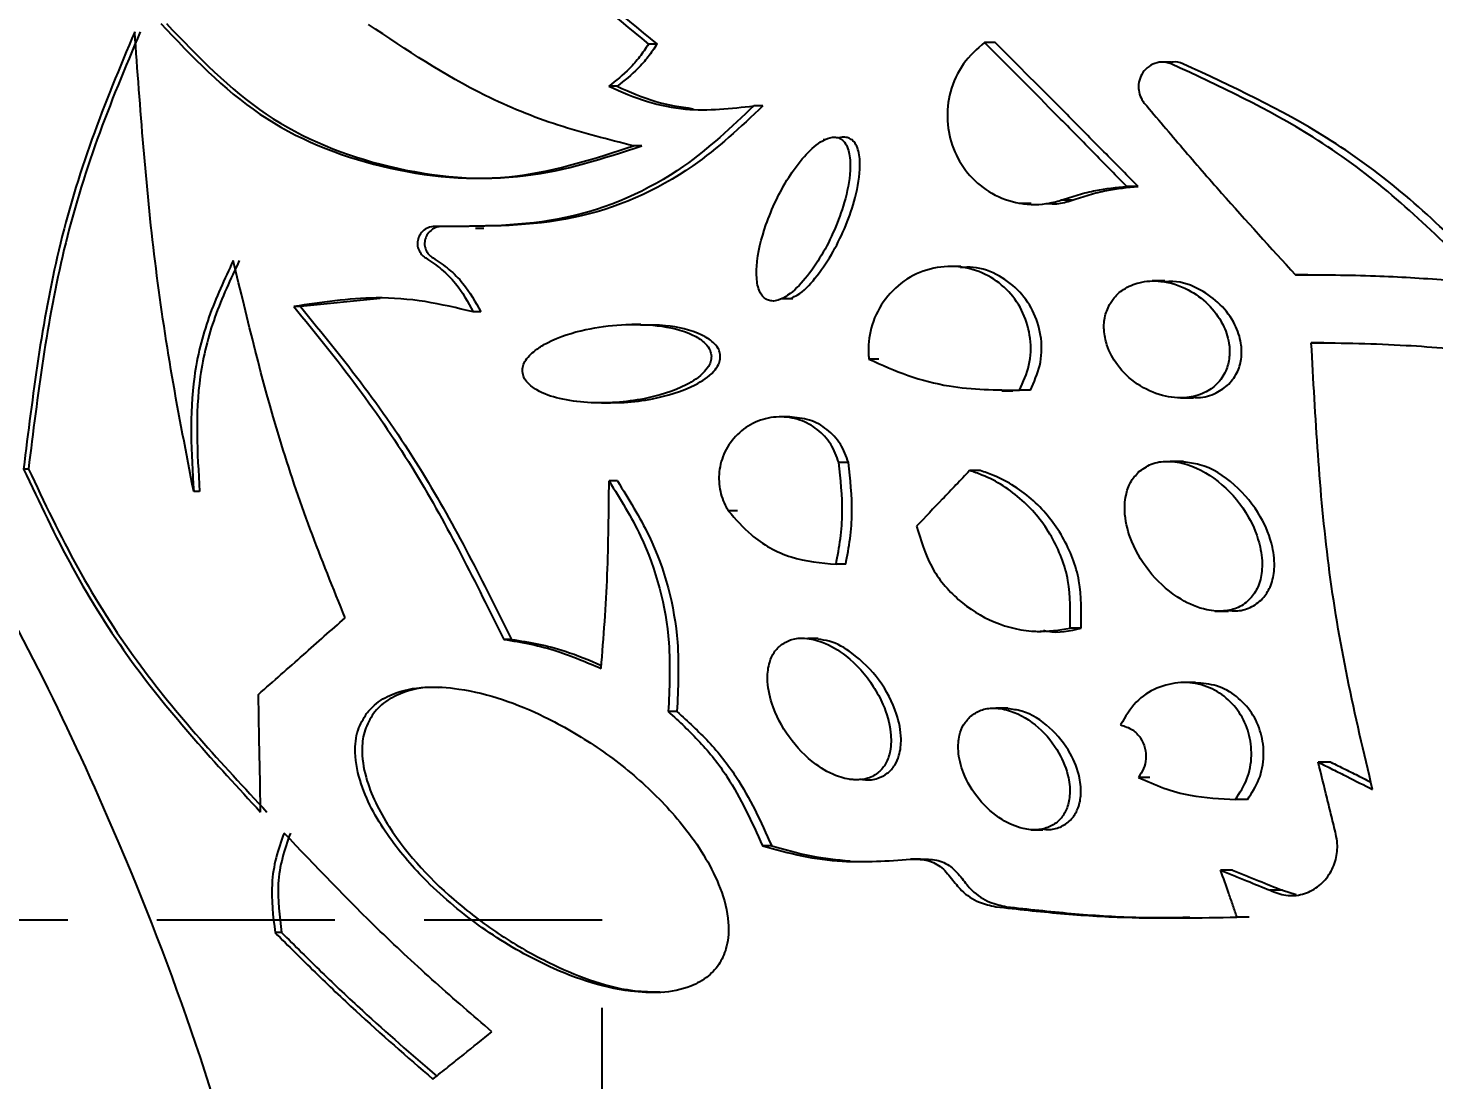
# Model space of a CAD drawing. Header units: millimetres. Extents: x 8 to 832, y 8 to 585.
# Drawn here: x 526.18 to 536.2, y 262.47 to 269.97 of the extents above; entities that cross this region are included whole.
import ezdxf

# ---------------------------------------------------------------- set-up
doc = ezdxf.new("R2010")
doc.units = ezdxf.units.MM
doc.linetypes.add('HIDDEN', pattern=[1.905, 1.27, -0.635])
doc.layers.add('DIMENSIONS', color=2, linetype='Continuous')
doc.layers.add('HIDDEN', color=3, linetype='HIDDEN')
doc.layers.add('OUTLINE', color=7, linetype='Continuous', lineweight=25)
doc.styles.add('SLDTEXTSTYLE0', font='TXT', dxfattribs={"width": 0.75})
doc.dimstyles.new('SLDDIMSTYLE0', dxfattribs={"dimtxt": 3.5, "dimasz": 2, "dimexe": 0, "dimexo": 0.0625, "dimgap": 0.875, "dimtad": 1, "dimrnd": 1e-09, "dimzin": 12, "dimdsep": 46, "dimtxsty": 'SLDTEXTSTYLE0', "dimsah": 1, "dimcen": 0.09, "dimadec": 0, "dimazin": 3, "dimtfac": 1, "dimtofl": 0, "dimtmove": 0, "dimatfit": 3, "dimfxl": 0, "dimfrac": 2, "dimtolj": 1, "dimtzin": 12, "dimarcsym": 0})

# ---------------------------------------------------------------- blocks, each defined once
blk = doc.blocks.new('_D_12')
at = {"layer": 'DIMENSIONS'}
for p, q in [((583.772, 164.297), (583.772, 69.681)), ((520.272, 119.521), (520.272, 69.681)), ((520.272, 71.681), (583.772, 71.681))]:
    blk.add_line(p, q, dxfattribs=at)
for points in [[(520.272, 71.681), (522.272, 71.181), (522.272, 72.181)], [(583.772, 71.681), (581.772, 72.181), (581.772, 71.181)]]:
    blk.add_solid(points, dxfattribs=at)
at = {"layer": 'DIMENSIONS', "insert": (547.498, 76.193), "char_height": 3.5, "attachment_point": 1, "style": 'SLDTEXTSTYLE0'}
blk.add_mtext('63,5', dxfattribs=at)

msp = doc.modelspace()

# ---------------------------------------------------------------- linework, layer by layer
at = {"layer": 'HIDDEN'}
for p, q in [((530.272, 263.612), (510.272, 263.612)), ((530.272, 183.612), (530.272, 263.612))]:
    msp.add_line(p, q, dxfattribs=at)
at = {"layer": 'OUTLINE'}
for p, q in [((530.663, 269.853), (530.602, 269.853)), ((533.073, 269.866), (532.998, 269.866)), ((534.254, 269.725), (534.243, 269.725)), ((534.329, 269.725), (534.265, 269.725)), ((530.379, 269.554), (530.319, 269.554)), ((531.418, 269.414), (531.353, 269.414)), ((531.862, 269.172), (531.846, 269.171)), ((530.555, 269.129), (530.495, 269.129)), ((534.092, 268.84), (534.011, 268.84)), ((533.242, 268.721), (533.33, 268.721)), ((533.621, 268.741), (533.542, 268.741)), ((529.146, 268.555), (529.094, 268.555)), ((529.369, 268.542), (529.429, 268.542)), ((532.828, 268.27), (532.746, 268.27)), ((535.301, 268.21), (535.213, 268.21)), ((534.283, 268.166), (534.192, 268.166)), ((528.12, 267.984), (528.074, 267.984)), ((528.688, 268.042), (528.12, 267.984)), ((529.406, 267.946), (529.353, 267.946)), ((530.547, 267.856), (530.482, 267.856)), ((535.416, 267.726), (535.327, 267.726)), ((532.244, 267.61), (532.173, 267.61)), ((533.12, 267.384), (533.199, 267.384)), ((533.324, 267.388), (533.247, 267.388)), ((530.268, 267.297), (530.332, 267.297)), ((534.395, 267.333), (534.488, 267.333)), ((531.609, 267.197), (531.536, 267.197)), ((532.027, 266.872), (531.958, 266.872)), ((534.416, 266.88), (534.321, 266.88)), ((526.182, 266.826), (526.147, 266.826)), ((532.966, 266.815), (532.891, 266.815)), ((527.402, 266.667), (527.36, 266.667)), ((530.381, 266.741), (530.321, 266.741)), ((531.236, 266.528), (531.171, 266.528)), ((532.008, 266.147), (531.939, 266.147)), ((533.338, 265.671), (533.363, 265.671)), ((533.395, 265.671), (533.423, 265.671)), ((533.686, 265.691), (533.607, 265.691)), ((529.625, 265.612), (529.57, 265.612)), ((531.812, 265.618), (531.735, 265.618)), ((534.502, 265.304), (534.409, 265.304)), ((530.805, 265.097), (530.743, 265.097)), ((533.164, 265.121), (533.079, 265.121)), ((535.466, 264.737), (535.376, 264.737)), ((532.035, 264.615), (532.06, 264.615)), ((534.175, 264.629), (534.094, 264.629)), ((534.872, 264.472), (534.786, 264.472)), ((533.327, 264.256), (533.413, 264.256)), ((531.48, 264.141), (531.414, 264.141)), ((532.542, 264.045), (532.47, 264.045)), ((534.766, 263.968), (534.68, 263.968)), ((535.121, 263.824), (535.033, 263.824)), ((535.121, 263.824), (535.218, 263.794)), ((534.883, 263.633), (534.797, 263.633)), ((527.986, 263.523), (527.94, 263.523))]:
    msp.add_line(p, q, dxfattribs=at)
at = {"layer": 'OUTLINE', "flags": 128}
for points in [[(531.554, 268.042), (531.592, 268.041), (531.631, 268.041)], [(534.64, 265.814), (534.688, 265.814), (534.737, 265.814)], [(527.837, 264.381), (527.833, 264.591), (527.827, 264.905), (527.822, 265.22)]]:
    msp.add_lwpolyline(points, dxfattribs=at)
at = {"layer": 'OUTLINE'}
for points, knots in [([(527.473, 271.024), (527.786, 271.017), (528.595, 270.998), (529.703, 270.603), (530.342, 270.07), (530.602, 269.853)], [0, 0, 0, 0, 0.272778, 0.703174, 1, 1, 1, 1]), ([(527.515, 271.024), (527.829, 271.017), (528.642, 270.998), (529.757, 270.605), (530.402, 270.07), (530.663, 269.853)], [0, 0, 0, 0, 0.2713843, 0.7041779, 1, 1, 1, 1]), ([(527.125, 270.001), (527.348, 269.767), (527.792, 269.299), (528.702, 268.935), (529.64, 268.85), (530.222, 269.04), (530.495, 269.129)], [0, 0, 0, 0, 0.253233, 0.506125, 0.768319, 1, 1, 1, 1]), ([(527.165, 270.001), (527.39, 269.766), (527.838, 269.298), (528.755, 268.934), (529.698, 268.851), (530.282, 269.04), (530.555, 269.129)], [0, 0, 0, 0, 0.253285, 0.506187, 0.769463, 1, 1, 1, 1]), ([(530.495, 269.129), (530.315, 269.174), (529.955, 269.264), (529.306, 269.526), (528.877, 269.813), (528.606, 269.995)], [0, 0, 0, 0, 0.268743, 0.537496, 1, 1, 1, 1]), ([(526.939, 269.941), (526.833, 269.688), (526.621, 269.181), (526.31, 268.148), (526.212, 267.35), (526.147, 266.826)], [0, 0, 0, 0, 0.255207, 0.510417, 1, 1, 1, 1]), ([(526.978, 269.941), (526.872, 269.688), (526.659, 269.182), (526.346, 268.149), (526.247, 267.351), (526.182, 266.826)], [0, 0, 0, 0, 0.2551041, 0.5102133, 1, 1, 1, 1]), ([(527.36, 266.667), (527.307, 266.939), (527.2, 267.483), (527.038, 268.572), (526.979, 269.395), (526.939, 269.941)], [0, 0, 0, 0, 0.251699, 0.503398, 1, 1, 1, 1]), ([(530.602, 269.853), (530.581, 269.822), (530.54, 269.762), (530.449, 269.657), (530.37, 269.594), (530.319, 269.554)], [0, 0, 0, 0, 0.264937, 0.529887, 1, 1, 1, 1]), ([(530.663, 269.853), (530.642, 269.822), (530.6, 269.762), (530.509, 269.657), (530.43, 269.594), (530.379, 269.554)], [0, 0, 0, 0, 0.264169, 0.528351, 1, 1, 1, 1]), ([(532.998, 269.866), (532.944, 269.819), (532.837, 269.723), (532.745, 269.521), (532.722, 269.308), (532.767, 269.105), (532.87, 268.928), (533.026, 268.792), (533.222, 268.713), (533.403, 268.704), (533.508, 268.732), (533.542, 268.741)], [0, 0, 0, 0, 0.120003, 0.240297, 0.353347, 0.463054, 0.573732, 0.688286, 0.809688, 0.937032, 1, 1, 1, 1]), ([(534.011, 268.84), (533.924, 268.928), (533.751, 269.105), (533.414, 269.447), (533.162, 269.701), (532.998, 269.866)], [0, 0, 0, 0, 0.258333, 0.516664, 1, 1, 1, 1]), ([(534.092, 268.84), (534.005, 268.928), (533.831, 269.104), (533.492, 269.446), (533.239, 269.7), (533.073, 269.866)], [0, 0, 0, 0, 0.257513, 0.515023, 1, 1, 1, 1]), ([(534.328, 269.714), (534.305, 269.72), (534.261, 269.732), (534.196, 269.714), (534.145, 269.678), (534.109, 269.627), (534.093, 269.569), (534.096, 269.51), (534.114, 269.465), (534.13, 269.442), (534.136, 269.434)], [0, 0, 0, 0, 0.1611991, 0.3045917, 0.4450658, 0.5727479, 0.698506, 0.816542, 0.9350734, 1, 1, 1, 1]), ([(536.359, 268.357), (536.199, 268.509), (535.881, 268.814), (535.217, 269.3), (534.673, 269.553), (534.328, 269.714)], [0, 0, 0, 0, 0.267187, 0.534363, 1, 1, 1, 1]), ([(534.411, 269.714), (534.388, 269.722), (534.36, 269.732), (534.333, 269.724), (534.329, 269.723)], [0, 0, 0, 0, 0.8454765, 1, 1, 1, 1]), ([(536.454, 268.357), (536.294, 268.509), (535.975, 268.813), (535.307, 269.299), (534.76, 269.552), (534.411, 269.714)], [0, 0, 0, 0, 0.266032, 0.53205, 1, 1, 1, 1]), ([(530.319, 269.554), (530.41, 269.514), (530.586, 269.437), (530.936, 269.367), (531.19, 269.395), (531.353, 269.414)], [0, 0, 0, 0, 0.277476, 0.538571, 1, 1, 1, 1]), ([(530.379, 269.554), (530.469, 269.513), (530.643, 269.436), (530.828, 269.407), (530.917, 269.394)], [0, 0, 0, 0, 0.523333, 1, 1, 1, 1]), ([(531.353, 269.414), (531.192, 269.262), (530.806, 268.897), (530.019, 268.554), (529.402, 268.555), (529.094, 268.555)], [0, 0, 0, 0, 0.261944, 0.631156, 1, 1, 1, 1]), ([(531.418, 269.414), (531.257, 269.263), (530.869, 268.897), (530.076, 268.554), (529.456, 268.555), (529.146, 268.555)], [0, 0, 0, 0, 0.260638, 0.631081, 1, 1, 1, 1]), ([(534.136, 269.434), (534.228, 269.326), (534.41, 269.11), (534.767, 268.7), (535.037, 268.403), (535.213, 268.21)], [0, 0, 0, 0, 0.258544, 0.5170902, 1, 1, 1, 1]), ([(531.449, 268.031), (531.46, 268.028), (531.485, 268.02), (531.537, 268.03), (531.622, 268.077), (531.729, 268.187), (531.839, 268.347), (531.931, 268.53), (532.005, 268.732), (532.043, 268.915), (532.04, 269.051), (532.021, 269.122), (531.997, 269.162), (531.966, 269.184), (531.932, 269.193), (531.884, 269.187), (531.803, 269.146), (531.703, 269.049), (531.598, 268.906), (531.508, 268.741), (531.422, 268.532), (531.374, 268.344), (531.371, 268.182), (531.383, 268.106), (531.413, 268.057), (531.433, 268.039), (531.446, 268.033), (531.449, 268.031)], [0, 0, 0, 0, 0.012414, 0.02834, 0.056163, 0.117187, 0.188569, 0.259831, 0.33109, 0.411699, 0.452042, 0.470055, 0.488267, 0.499627, 0.510985, 0.526079, 0.551916, 0.607262, 0.672836, 0.738292, 0.80371, 0.908136, 0.936216, 0.971588, 0.984979, 0.996574, 1, 1, 1, 1]), ([(531.62, 268.044), (531.634, 268.051), (531.701, 268.082), (531.798, 268.191), (531.91, 268.351), (532.002, 268.537), (532.076, 268.74), (532.113, 268.924), (532.109, 269.059), (532.088, 269.127), (532.065, 269.164), (532.034, 269.185), (531.999, 269.192), (531.973, 269.192), (531.959, 269.185), (531.958, 269.184)], [0, 0, 0, 0, 0.034636, 0.161562, 0.308961, 0.456116, 0.603276, 0.76806, 0.850578, 0.884729, 0.919216, 0.942578, 0.965941, 0.997611, 1, 1, 1, 1]), ([(533.542, 268.741), (533.583, 268.755), (533.665, 268.783), (533.821, 268.821), (533.937, 268.833), (534.011, 268.84)], [0, 0, 0, 0, 0.266914, 0.533824, 1, 1, 1, 1]), ([(533.621, 268.741), (533.662, 268.755), (533.743, 268.783), (533.9, 268.821), (534.017, 268.833), (534.092, 268.84)], [0, 0, 0, 0, 0.265412, 0.530823, 1, 1, 1, 1]), ([(533.448, 268.719), (533.47, 268.717), (533.528, 268.712), (533.585, 268.73), (533.621, 268.741)], [0, 0, 0, 0, 0.365817, 1, 1, 1, 1]), ([(528.346, 257.806), (528.207, 258.968), (527.937, 261.213), (526.905, 264.134), (525.665, 266.601), (524.68, 267.954), (524.184, 268.636)], [0, 0, 0, 0, 0.296816, 0.573614, 0.785088, 1, 1, 1, 1]), ([(529.094, 268.555), (529.076, 268.555), (529.042, 268.554), (528.999, 268.53), (528.969, 268.496), (528.955, 268.456), (528.954, 268.415), (528.967, 268.378), (528.988, 268.349), (529.006, 268.336), (529.014, 268.33)], [0, 0, 0, 0, 0.161339, 0.306727, 0.440383, 0.562509, 0.680241, 0.793561, 0.910905, 1, 1, 1, 1]), ([(529.146, 268.555), (529.128, 268.555), (529.094, 268.554), (529.051, 268.53), (529.021, 268.496), (529.006, 268.455), (529.005, 268.415), (529.018, 268.378), (529.039, 268.349), (529.058, 268.336), (529.066, 268.33)], [0, 0, 0, 0, 0.160828, 0.307529, 0.441949, 0.563963, 0.680933, 0.793293, 0.909851, 1, 1, 1, 1]), ([(527.642, 268.313), (527.58, 268.18), (527.456, 267.915), (527.318, 267.361), (527.343, 266.941), (527.36, 266.667)], [0, 0, 0, 0, 0.260056, 0.518165, 1, 1, 1, 1]), ([(527.685, 268.313), (527.623, 268.18), (527.499, 267.916), (527.36, 267.362), (527.385, 266.942), (527.402, 266.667)], [0, 0, 0, 0, 0.259978, 0.516756, 1, 1, 1, 1]), ([(528.44, 265.766), (528.355, 265.975), (528.185, 266.395), (527.898, 267.239), (527.744, 267.886), (527.642, 268.313)], [0, 0, 0, 0, 0.254308, 0.508619, 1, 1, 1, 1]), ([(529.014, 268.33), (529.053, 268.304), (529.13, 268.252), (529.253, 268.129), (529.314, 268.017), (529.353, 267.946)], [0, 0, 0, 0, 0.271377, 0.542825, 1, 1, 1, 1]), ([(529.066, 268.33), (529.104, 268.304), (529.182, 268.252), (529.306, 268.129), (529.368, 268.017), (529.406, 267.946)], [0, 0, 0, 0, 0.270616, 0.541343, 1, 1, 1, 1]), ([(533.247, 267.388), (533.273, 267.446), (533.327, 267.562), (533.332, 267.758), (533.28, 267.942), (533.175, 268.098), (533.024, 268.214), (532.837, 268.276), (532.633, 268.269), (532.439, 268.19), (532.283, 268.047), (532.187, 267.862), (532.165, 267.709), (532.172, 267.627), (532.173, 267.61)], [0, 0, 0, 0, 0.084238, 0.1686, 0.251538, 0.334646, 0.420397, 0.51306, 0.608996, 0.704996, 0.800361, 0.891418, 0.976762, 1, 1, 1, 1]), ([(533.324, 267.388), (533.35, 267.446), (533.403, 267.561), (533.41, 267.756), (533.358, 267.939), (533.254, 268.096), (533.103, 268.21), (532.953, 268.27), (532.857, 268.263), (532.827, 268.261)], [0, 0, 0, 0, 0.151454, 0.303153, 0.452029, 0.60122, 0.756008, 0.924071, 1, 1, 1, 1]), ([(533.895, 268.009), (533.88, 267.979), (533.851, 267.919), (533.845, 267.813), (533.87, 267.691), (533.946, 267.55), (534.084, 267.422), (534.257, 267.342), (534.425, 267.325), (534.56, 267.36), (534.658, 267.427), (534.721, 267.518), (534.747, 267.622), (534.743, 267.738), (534.696, 267.873), (534.596, 268.007), (534.444, 268.117), (534.272, 268.172), (534.11, 268.165), (533.992, 268.115), (533.926, 268.057), (533.901, 268.018), (533.895, 268.009)], [0, 0, 0, 0, 0.035296, 0.070524, 0.108961, 0.166671, 0.240323, 0.314905, 0.382083, 0.432741, 0.473114, 0.513719, 0.549675, 0.584715, 0.634695, 0.699754, 0.766206, 0.844962, 0.904286, 0.950255, 0.987778, 1, 1, 1, 1]), ([(535.213, 268.21), (535.309, 268.21), (535.5, 268.21), (535.857, 268.202), (536.117, 268.186), (536.283, 268.175)], [0, 0, 0, 0, 0.265866, 0.531735, 1, 1, 1, 1]), ([(534.48, 267.339), (534.493, 267.337), (534.551, 267.33), (534.643, 267.361), (534.742, 267.426), (534.806, 267.517), (534.833, 267.621), (534.829, 267.737), (534.782, 267.871), (534.682, 268.005), (534.531, 268.113), (534.39, 268.169), (534.302, 268.161), (534.283, 268.16)], [0, 0, 0, 0, 0.031668, 0.133849, 0.214871, 0.296375, 0.368151, 0.437695, 0.536686, 0.665984, 0.798217, 0.956011, 1, 1, 1, 1]), ([(529.353, 267.946), (529.239, 267.973), (529.012, 268.028), (528.581, 268.061), (528.269, 268.014), (528.074, 267.984)], [0, 0, 0, 0, 0.272726, 0.545439, 1, 1, 1, 1]), ([(528.074, 267.984), (528.228, 267.795), (528.536, 267.416), (529.063, 266.639), (529.37, 266.015), (529.57, 265.612)], [0, 0, 0, 0, 0.260916, 0.521839, 1, 1, 1, 1]), ([(528.12, 267.984), (528.275, 267.795), (528.584, 267.417), (529.114, 266.64), (529.424, 266.016), (529.625, 265.612)], [0, 0, 0, 0, 0.260445, 0.520901, 1, 1, 1, 1]), ([(529.704, 267.518), (529.706, 267.505), (529.712, 267.475), (529.747, 267.429), (529.829, 267.369), (529.976, 267.321), (530.167, 267.295), (530.37, 267.297), (530.609, 267.328), (530.827, 267.393), (530.982, 267.491), (531.036, 267.563), (531.051, 267.61), (531.05, 267.65), (531.033, 267.692), (530.991, 267.741), (530.871, 267.812), (530.667, 267.855), (530.409, 267.86), (530.144, 267.825), (529.939, 267.762), (529.798, 267.678), (529.737, 267.623), (529.705, 267.562), (529.704, 267.533), (529.704, 267.518)], [0, 0, 0, 0, 0.01219, 0.027506, 0.053548, 0.109085, 0.174824, 0.240446, 0.30603, 0.408572, 0.460015, 0.479222, 0.491954, 0.504772, 0.516123, 0.533481, 0.564815, 0.650581, 0.733475, 0.816253, 0.909467, 0.937788, 0.97255, 0.986214, 1, 1, 1, 1]), ([(530.328, 267.301), (530.361, 267.3), (530.463, 267.299), (530.67, 267.329), (530.89, 267.393), (531.047, 267.492), (531.1, 267.564), (531.115, 267.61), (531.114, 267.651), (531.097, 267.692), (531.055, 267.741), (530.933, 267.812), (530.754, 267.853), (530.605, 267.852), (530.546, 267.851)], [0, 0, 0, 0, 0.0652305, 0.1962907, 0.4024141, 0.505857, 0.542888, 0.5680791, 0.5934396, 0.6158551, 0.6503339, 0.712827, 0.8850667, 1, 1, 1, 1]), ([(535.764, 264.542), (535.702, 264.805), (535.576, 265.332), (535.398, 266.392), (535.356, 267.195), (535.327, 267.726)], [0, 0, 0, 0, 0.2536722, 0.5073494, 1, 1, 1, 1]), ([(535.327, 267.726), (535.44, 267.725), (535.666, 267.723), (536.088, 267.706), (536.394, 267.679), (536.588, 267.662)], [0, 0, 0, 0, 0.2660207, 0.5320379, 1, 1, 1, 1]), ([(532.173, 267.61), (532.266, 267.568), (532.451, 267.485), (532.811, 267.392), (533.079, 267.389), (533.247, 267.388)], [0, 0, 0, 0, 0.271539, 0.543067, 1, 1, 1, 1]), ([(531.958, 266.872), (531.942, 266.918), (531.909, 267.009), (531.808, 267.115), (531.68, 267.184), (531.531, 267.206), (531.379, 267.176), (531.245, 267.093), (531.149, 266.971), (531.101, 266.828), (531.103, 266.683), (531.138, 266.584), (531.166, 266.537), (531.171, 266.528)], [0, 0, 0, 0, 0.094761, 0.1894718, 0.2871674, 0.3901838, 0.4958798, 0.600676, 0.7020994, 0.7983992, 0.89025, 0.9801935, 1, 1, 1, 1]), ([(532.027, 266.872), (532.011, 266.918), (531.978, 267.009), (531.877, 267.114), (531.751, 267.185), (531.656, 267.192), (531.608, 267.196)], [0, 0, 0, 0, 0.245737, 0.491302, 0.745725, 1, 1, 1, 1]), ([(531.939, 266.147), (531.95, 266.208), (531.973, 266.33), (531.991, 266.573), (531.971, 266.754), (531.958, 266.872)], [0, 0, 0, 0, 0.254764, 0.509554, 1, 1, 1, 1]), ([(532.008, 266.147), (532.019, 266.208), (532.042, 266.33), (532.06, 266.573), (532.04, 266.754), (532.027, 266.872)], [0, 0, 0, 0, 0.254749, 0.509528, 1, 1, 1, 1]), ([(534.096, 266.805), (534.075, 266.782), (534.033, 266.735), (533.998, 266.628), (533.992, 266.481), (534.047, 266.279), (534.183, 266.064), (534.373, 265.899), (534.561, 265.818), (534.708, 265.808), (534.82, 265.839), (534.903, 265.905), (534.958, 266), (534.983, 266.126), (534.965, 266.298), (534.876, 266.515), (534.7, 266.727), (534.489, 266.857), (534.31, 266.887), (534.186, 266.871), (534.125, 266.826), (534.096, 266.805)], [0, 0, 0, 0, 0.0291055, 0.0581564, 0.0996008, 0.1596563, 0.2449096, 0.3322797, 0.396967, 0.4424571, 0.4763284, 0.510434, 0.5402319, 0.5758802, 0.6238183, 0.6943669, 0.7874237, 0.8808039, 0.9284335, 0.9662703, 1, 1, 1, 1]), ([(534.726, 265.82), (534.751, 265.817), (534.811, 265.81), (534.905, 265.84), (534.989, 265.904), (535.045, 266), (535.07, 266.125), (535.053, 266.297), (534.964, 266.513), (534.788, 266.723), (534.587, 266.856), (534.454, 266.871), (534.415, 266.876)], [0, 0, 0, 0, 0.050498, 0.118806, 0.187609, 0.247293, 0.317961, 0.412697, 0.552162, 0.7374, 0.923441, 1, 1, 1, 1]), ([(526.147, 266.826), (526.259, 266.588), (526.483, 266.113), (527.018, 265.266), (527.516, 264.728), (527.837, 264.381)], [0, 0, 0, 0, 0.26248, 0.524949, 1, 1, 1, 1]), ([(526.182, 266.826), (526.294, 266.589), (526.52, 266.114), (527.058, 265.266), (527.559, 264.728), (527.882, 264.381)], [0, 0, 0, 0, 0.2619568, 0.5238994, 1, 1, 1, 1]), ([(532.891, 266.815), (532.859, 266.781), (532.794, 266.713), (532.668, 266.581), (532.574, 266.483), (532.513, 266.419)], [0, 0, 0, 0, 0.258099, 0.516202, 1, 1, 1, 1]), ([(533.607, 265.691), (533.609, 265.805), (533.614, 266.035), (533.487, 266.356), (533.274, 266.62), (533.056, 266.759), (532.921, 266.805), (532.891, 266.815)], [0, 0, 0, 0, 0.229298, 0.458571, 0.690054, 0.932656, 1, 1, 1, 1]), ([(533.686, 265.691), (533.688, 265.805), (533.693, 266.033), (533.566, 266.353), (533.354, 266.616), (533.136, 266.757), (532.998, 266.804), (532.966, 266.815)], [0, 0, 0, 0, 0.22756, 0.455082, 0.685205, 0.927498, 1, 1, 1, 1]), ([(530.264, 265.405), (530.273, 265.516), (530.291, 265.739), (530.316, 266.184), (530.319, 266.519), (530.321, 266.741)], [0, 0, 0, 0, 0.2504574, 0.5009146, 1, 1, 1, 1]), ([(530.321, 266.741), (530.401, 266.613), (530.616, 266.264), (530.77, 265.688), (530.751, 265.261), (530.743, 265.097)], [0, 0, 0, 0, 0.263965, 0.718014, 1, 1, 1, 1]), ([(530.381, 266.741), (530.46, 266.613), (530.677, 266.266), (530.832, 265.69), (530.813, 265.262), (530.805, 265.097)], [0, 0, 0, 0, 0.263798, 0.715853, 1, 1, 1, 1]), ([(531.171, 266.528), (531.223, 266.469), (531.347, 266.326), (531.615, 266.177), (531.831, 266.157), (531.939, 266.147)], [0, 0, 0, 0, 0.260068, 0.629223, 1, 1, 1, 1]), ([(532.513, 266.419), (532.543, 266.319), (532.602, 266.12), (532.804, 265.882), (533.065, 265.719), (533.347, 265.653), (533.529, 265.679), (533.607, 265.691)], [0, 0, 0, 0, 0.202616, 0.405013, 0.613623, 0.833928, 1, 1, 1, 1]), ([(527.822, 265.22), (527.875, 265.267), (527.982, 265.361), (528.188, 265.543), (528.34, 265.678), (528.44, 265.766)], [0, 0, 0, 0, 0.259242, 0.518481, 1, 1, 1, 1]), ([(533.417, 265.676), (533.427, 265.674), (533.515, 265.652), (533.606, 265.673), (533.686, 265.691)], [0, 0, 0, 0, 0.113869, 1, 1, 1, 1]), ([(529.57, 265.612), (529.634, 265.602), (529.763, 265.581), (529.998, 265.519), (530.161, 265.449), (530.264, 265.405)], [0, 0, 0, 0, 0.2692309, 0.5384756, 1, 1, 1, 1]), ([(529.625, 265.612), (529.689, 265.602), (529.818, 265.581), (530.035, 265.525), (530.18, 265.464), (530.266, 265.427)], [0, 0, 0, 0, 0.292431, 0.584881, 1, 1, 1, 1]), ([(531.55, 265.575), (531.531, 265.558), (531.494, 265.523), (531.458, 265.438), (531.443, 265.313), (531.481, 265.123), (531.596, 264.906), (531.767, 264.73), (531.937, 264.633), (532.067, 264.606), (532.168, 264.617), (532.245, 264.66), (532.3, 264.73), (532.332, 264.828), (532.333, 264.975), (532.286, 265.133), (532.184, 265.323), (532.04, 265.484), (531.863, 265.592), (531.728, 265.625), (531.625, 265.619), (531.574, 265.589), (531.55, 265.575)], [0, 0, 0, 0, 0.0257198, 0.0513839, 0.0902878, 0.1496538, 0.2408521, 0.3352839, 0.3991015, 0.4432323, 0.4742681, 0.5055789, 0.5321197, 0.5629079, 0.6065107, 0.6756191, 0.7253599, 0.8257623, 0.8936466, 0.9392019, 0.9713432, 1, 1, 1, 1]), ([(532.106, 264.619), (532.12, 264.616), (532.163, 264.606), (532.233, 264.617), (532.307, 264.654), (532.36, 264.712), (532.396, 264.797), (532.409, 264.924), (532.37, 265.113), (532.254, 265.331), (532.081, 265.503), (531.924, 265.598), (531.837, 265.61), (531.81, 265.613)], [0, 0, 0, 0, 0.029729, 0.092442, 0.145569, 0.198801, 0.249029, 0.326938, 0.445964, 0.62819, 0.816836, 0.943384, 1, 1, 1, 1]), ([(528.592, 265.084), (528.569, 265.046), (528.519, 264.961), (528.502, 264.782), (528.562, 264.511), (528.742, 264.195), (529.04, 263.853), (529.41, 263.546), (529.891, 263.261), (530.331, 263.108), (530.691, 263.088), (530.883, 263.123), (531.027, 263.203), (531.117, 263.304), (531.169, 263.437), (531.18, 263.623), (531.1, 263.916), (530.893, 264.25), (530.586, 264.579), (530.241, 264.851), (529.805, 265.105), (529.385, 265.255), (529.01, 265.281), (528.801, 265.243), (528.661, 265.163), (528.61, 265.105), (528.592, 265.084)], [0, 0, 0, 0, 0.017478, 0.038671, 0.068605, 0.125915, 0.180937, 0.249937, 0.318906, 0.407826, 0.43748, 0.467334, 0.487185, 0.50387, 0.520569, 0.54267, 0.575761, 0.638963, 0.698294, 0.757544, 0.81679, 0.904026, 0.936573, 0.969396, 0.989065, 1, 1, 1, 1]), ([(529.103, 265.267), (529.081, 265.269), (528.981, 265.274), (528.832, 265.234), (528.702, 265.156), (528.656, 265.101), (528.641, 265.084)], [0, 0, 0, 0, 0.129825, 0.59317, 0.872094, 1, 1, 1, 1]), ([(534.786, 264.472), (534.817, 264.519), (534.878, 264.612), (534.908, 264.782), (534.888, 264.949), (534.818, 265.098), (534.708, 265.215), (534.563, 265.292), (534.394, 265.314), (534.224, 265.274), (534.065, 265.172), (534.001, 265.06), (533.967, 265.002)], [0, 0, 0, 0, 0.095832, 0.191847, 0.283984, 0.376069, 0.470101, 0.568107, 0.672354, 0.780039, 0.886775, 1, 1, 1, 1]), ([(534.872, 264.472), (534.903, 264.518), (534.964, 264.611), (534.995, 264.781), (534.975, 264.947), (534.906, 265.096), (534.796, 265.212), (534.656, 265.291), (534.552, 265.298), (534.501, 265.302)], [0, 0, 0, 0, 0.144685, 0.289665, 0.428362, 0.566881, 0.708619, 0.857215, 1, 1, 1, 1]), ([(528.641, 265.084), (528.619, 265.046), (528.573, 264.97), (528.552, 264.81), (528.591, 264.567), (528.798, 264.162), (529.155, 263.788), (529.569, 263.481), (529.988, 263.25), (530.376, 263.104), (530.646, 263.1), (530.706, 263.099)], [0, 0, 0, 0, 0.040291, 0.080344, 0.143515, 0.26203, 0.491002, 0.61682, 0.742652, 0.942995, 1, 1, 1, 1]), ([(530.743, 265.097), (530.82, 265.027), (530.973, 264.887), (531.218, 264.577), (531.338, 264.311), (531.414, 264.141)], [0, 0, 0, 0, 0.266409, 0.53285, 1, 1, 1, 1]), ([(530.805, 265.097), (530.882, 265.027), (531.036, 264.888), (531.282, 264.578), (531.403, 264.311), (531.48, 264.141)], [0, 0, 0, 0, 0.26583, 0.531694, 1, 1, 1, 1]), ([(532.898, 265.064), (532.88, 265.045), (532.844, 265.007), (532.813, 264.92), (532.805, 264.801), (532.846, 264.638), (532.952, 264.465), (533.103, 264.329), (533.255, 264.261), (533.376, 264.25), (533.47, 264.275), (533.54, 264.327), (533.588, 264.404), (533.611, 264.507), (533.598, 264.648), (533.528, 264.823), (533.389, 264.994), (533.219, 265.1), (533.074, 265.127), (532.972, 265.115), (532.921, 265.08), (532.898, 265.064)], [0, 0, 0, 0, 0.029866, 0.059673, 0.101271, 0.161269, 0.245203, 0.331065, 0.395918, 0.441835, 0.476358, 0.51111, 0.541623, 0.578155, 0.626772, 0.697414, 0.788779, 0.880375, 0.928541, 0.966633, 1, 1, 1, 1]), ([(533.405, 264.261), (533.424, 264.259), (533.471, 264.252), (533.548, 264.275), (533.619, 264.326), (533.667, 264.404), (533.69, 264.507), (533.678, 264.647), (533.608, 264.821), (533.468, 264.991), (533.306, 265.1), (533.197, 265.114), (533.163, 265.118)], [0, 0, 0, 0, 0.045632, 0.115257, 0.185361, 0.246496, 0.318959, 0.415147, 0.554764, 0.736666, 0.919148, 1, 1, 1, 1]), ([(533.967, 265.002), (533.997, 264.993), (534.052, 264.976), (534.112, 264.912), (534.145, 264.839), (534.151, 264.762), (534.135, 264.688), (534.107, 264.649), (534.094, 264.629)], [0, 0, 0, 0, 0.206525, 0.38207, 0.546414, 0.701573, 0.848024, 1, 1, 1, 1]), ([(535.502, 264.223), (535.492, 264.266), (535.471, 264.352), (535.429, 264.523), (535.397, 264.652), (535.376, 264.737)], [0, 0, 0, 0, 0.251201, 0.5024, 1, 1, 1, 1]), ([(535.376, 264.737), (535.41, 264.72), (535.479, 264.686), (535.609, 264.621), (535.703, 264.573), (535.764, 264.542)], [0, 0, 0, 0, 0.263997, 0.52799, 1, 1, 1, 1]), ([(535.466, 264.737), (535.5, 264.72), (535.569, 264.686), (535.664, 264.639), (535.725, 264.608), (535.752, 264.594)], [0, 0, 0, 0, 0.358013, 0.716041, 1, 1, 1, 1]), ([(534.094, 264.629), (534.154, 264.602), (534.274, 264.548), (534.505, 264.484), (534.678, 264.477), (534.786, 264.472)], [0, 0, 0, 0, 0.272183, 0.544401, 1, 1, 1, 1]), ([(528.004, 264.232), (527.983, 264.173), (527.942, 264.057), (527.903, 263.817), (527.926, 263.639), (527.94, 263.523)], [0, 0, 0, 0, 0.257532, 0.515105, 1, 1, 1, 1]), ([(528.049, 264.232), (528.029, 264.173), (527.987, 264.057), (527.948, 263.817), (527.971, 263.639), (527.986, 263.523)], [0, 0, 0, 0, 0.257488, 0.515015, 1, 1, 1, 1]), ([(529.486, 262.816), (529.351, 262.932), (529.081, 263.164), (528.58, 263.628), (528.23, 263.995), (528.004, 264.232)], [0, 0, 0, 0, 0.261641, 0.523284, 1, 1, 1, 1]), ([(535.033, 263.824), (535.07, 263.809), (535.145, 263.779), (535.265, 263.79), (535.374, 263.842), (535.457, 263.93), (535.506, 264.039), (535.517, 264.142), (535.506, 264.201), (535.502, 264.223)], [0, 0, 0, 0, 0.1600244, 0.3200486, 0.4795014, 0.6327081, 0.7783377, 0.9170757, 1, 1, 1, 1]), ([(531.414, 264.141), (531.508, 264.115), (531.695, 264.063), (532.049, 264.015), (532.308, 264.034), (532.47, 264.045)], [0, 0, 0, 0, 0.270755, 0.541541, 1, 1, 1, 1]), ([(531.48, 264.141), (531.574, 264.114), (531.757, 264.062), (531.946, 264.043), (532.039, 264.033)], [0, 0, 0, 0, 0.509007, 1, 1, 1, 1]), ([(532.47, 264.045), (532.507, 264.046), (532.581, 264.047), (532.688, 263.999), (532.738, 263.939), (532.763, 263.908)], [0, 0, 0, 0, 0.329139, 0.658797, 1, 1, 1, 1]), ([(532.542, 264.045), (532.58, 264.046), (532.655, 264.047), (532.762, 263.999), (532.812, 263.938), (532.837, 263.908)], [0, 0, 0, 0, 0.331375, 0.663316, 1, 1, 1, 1]), ([(534.797, 263.633), (534.787, 263.661), (534.768, 263.718), (534.729, 263.829), (534.7, 263.913), (534.68, 263.968)], [0, 0, 0, 0, 0.252215, 0.504433, 1, 1, 1, 1]), ([(534.68, 263.968), (534.711, 263.955), (534.774, 263.93), (534.891, 263.882), (534.978, 263.846), (535.033, 263.824)], [0, 0, 0, 0, 0.264358, 0.528726, 1, 1, 1, 1]), ([(534.766, 263.968), (534.797, 263.955), (534.859, 263.93), (534.978, 263.882), (535.065, 263.846), (535.121, 263.824)], [0, 0, 0, 0, 0.262997, 0.525987, 1, 1, 1, 1]), ([(532.763, 263.908), (532.785, 263.879), (532.839, 263.807), (532.95, 263.735), (533.038, 263.716), (533.078, 263.707)], [0, 0, 0, 0, 0.279305, 0.678154, 1, 1, 1, 1]), ([(532.837, 263.908), (532.859, 263.879), (532.914, 263.807), (533.025, 263.735), (533.114, 263.716), (533.154, 263.707)], [0, 0, 0, 0, 0.278103, 0.6777, 1, 1, 1, 1]), ([(533.078, 263.707), (533.232, 263.69), (533.54, 263.655), (534.114, 263.62), (534.532, 263.628), (534.797, 263.633)], [0, 0, 0, 0, 0.266861, 0.533724, 1, 1, 1, 1]), ([(533.154, 263.707), (533.308, 263.69), (533.615, 263.656), (534.052, 263.627), (534.332, 263.631), (534.46, 263.632)], [0, 0, 0, 0, 0.3518398, 0.7036803, 1, 1, 1, 1]), ([(527.94, 263.523), (528.035, 263.428), (528.224, 263.239), (528.595, 262.886), (528.88, 262.639), (529.065, 262.478)], [0, 0, 0, 0, 0.260417, 0.520833, 1, 1, 1, 1]), ([(527.986, 263.523), (528.081, 263.429), (528.27, 263.24), (528.636, 262.894), (528.914, 262.654), (529.092, 262.5)], [0, 0, 0, 0, 0.265276, 0.530554, 1, 1, 1, 1]), ([(529.065, 262.478), (529.101, 262.508), (529.175, 262.566), (529.315, 262.679), (529.419, 262.762), (529.486, 262.816)], [0, 0, 0, 0, 0.260388, 0.520768, 1, 1, 1, 1])]:
    msp.add_open_spline(points, degree=3, knots=knots, dxfattribs=at)

# ---------------------------------------------------------------- dimensions: what is measured, and where the dimension line sits
at = {"layer": 'DIMENSIONS'}
dim = msp.add_linear_dim(base=(583.772, 74.457), p1=(520.272, 291.276), p2=(583.772, 291.276), dimstyle='SLDDIMSTYLE0', dxfattribs=at)
dim.commit()
dim.dimension.update_dxf_attribs({"geometry": '_D_12', "text_midpoint": (552.022, 74.457), "dimtype": 160})

doc.saveas('drawing.dxf')
